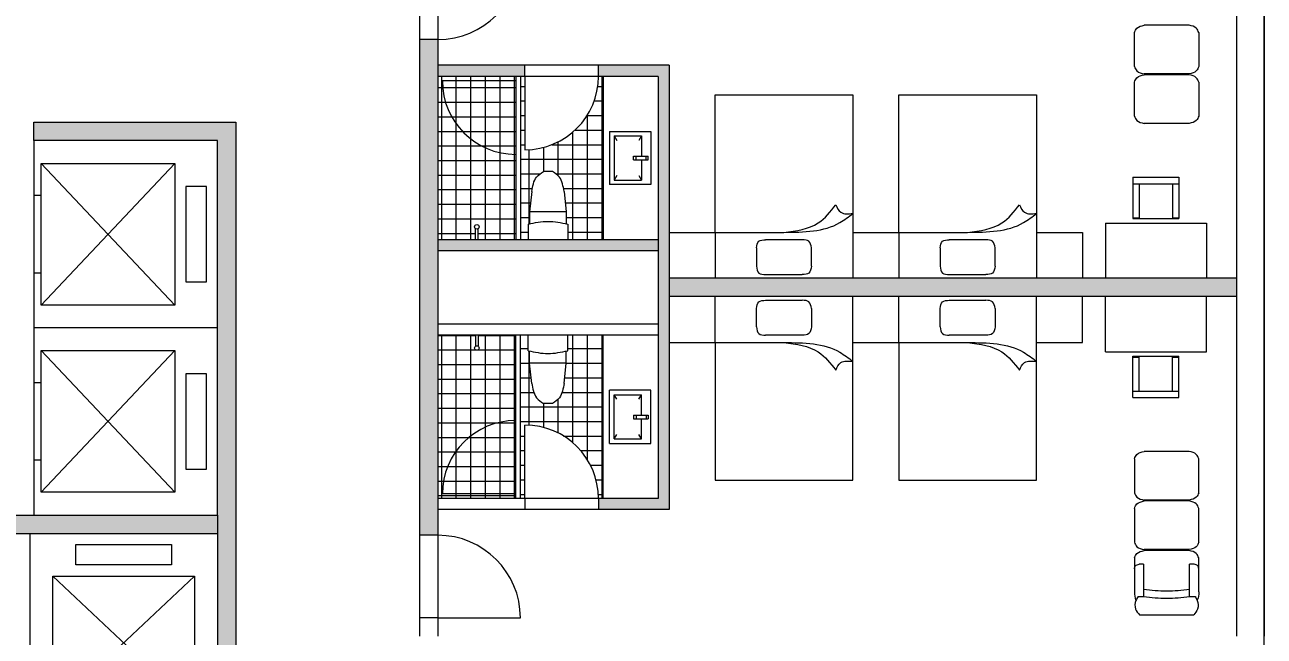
# Model space of a CAD drawing. Header units: metres. Extents: x -302 to 587, y -65 to 94.
# Drawn here: x 573.12 to 586.61, y 52.16 to 58.82 of the extents above; entities that cross this region are included whole.
import ezdxf

# ---------------------------------------------------------------- set-up
doc = ezdxf.new("R2010")
doc.units = ezdxf.units.M
doc.linetypes.add('ACAD_ISO03W100', pattern=[30, 12, -18])
doc.layers.get('0').update_dxf_attribs({"lineweight": 9})
for name, color, linetype, lineweight in [('fanghuo', 1, 'Continuous', 9), ('furniture', 3, 'Continuous', 5), ('glass', 5, 'Continuous', 5), ('hatch', 212, 'ACAD_ISO03W100', 5), ('ProfileEdges', 7, 'Continuous', 9), ('PUB_TEXT', 7, 'Continuous', 9), ('stair', 30, 'Continuous', 9)]:
    doc.layers.add(name, color=color, linetype=linetype, lineweight=lineweight)
doc.dimstyles.new('myyyy', dxfattribs={"dimtxt": 1, "dimasz": 0.18, "dimexe": 0.18, "dimexo": 0.0625, "dimgap": 0.09, "dimtad": 0, "dimtoh": 1, "dimdec": 3, "dimrnd": 0.001, "dimzin": 0, "dimdsep": 46, "dimtxsty": 'Standard', "dimcen": 0.09, "dimadec": 0, "dimazin": 0, "dimtfac": 1, "dimtdec": 3, "dimtofl": 0, "dimtmove": 0, "dimatfit": 3, "dimfxl": 1, "dimtolj": 1, "dimtzin": 0, "dimarcsym": 0})

# ---------------------------------------------------------------- blocks, each defined once
blk = doc.blocks.new('*D136')
at = {"layer": 'Defpoints', "color": 0, "ltscale": 3, "transparency": 16777216}
for p in [(529.567, 68.96), (552.214, 68.96), (578.214, 26.14)]:
    blk.add_point(p, dxfattribs=at)
at = {"layer": 'PUB_TEXT', "color": 0, "lineweight": -2, "ltscale": 3, "transparency": 16777216}
for p, q in [((552.151, 68.96), (529.387, 68.96)), ((529.567, 68.78), (529.567, 50.056)), ((529.567, 26.32), (529.567, 45.043)), ((578.151, 26.14), (529.387, 26.14))]:
    blk.add_line(p, q, dxfattribs=at)
at = {"layer": 'PUB_TEXT', "color": 0, "ltscale": 3, "transparency": 16777216}
for points in [[(529.537, 68.78), (529.597, 68.78), (529.567, 68.96)], [(529.537, 26.32), (529.597, 26.32), (529.567, 26.14)]]:
    blk.add_solid(points, dxfattribs=at)
at = {"layer": 'PUB_TEXT', "color": 0, "ltscale": 3, "transparency": 16777216, "insert": (529.567, 47.55), "char_height": 1, "attachment_point": 5, "rotation": 90}
blk.add_mtext('\\A1;42.820', dxfattribs=at)
blk = doc.blocks.new('*D140')
at = {"layer": 'Defpoints', "color": 0, "ltscale": 3, "transparency": 16777216}
for p in [(543.814, 56.106), (586.614, 26.16), (586.614, 11.149)]:
    blk.add_point(p, dxfattribs=at)
at = {"layer": 'PUB_TEXT', "color": 0, "lineweight": -2, "ltscale": 3, "transparency": 16777216}
for p, q in [((543.814, 56.043), (543.814, 10.969)), ((586.614, 26.097), (586.614, 10.969)), ((543.994, 11.149), (562.79, 11.149)), ((586.434, 11.149), (567.637, 11.149))]:
    blk.add_line(p, q, dxfattribs=at)
at = {"layer": 'PUB_TEXT', "color": 0, "ltscale": 3, "transparency": 16777216}
for points in [[(543.994, 11.179), (543.994, 11.119), (543.814, 11.149)], [(586.434, 11.179), (586.434, 11.119), (586.614, 11.149)]]:
    blk.add_solid(points, dxfattribs=at)
at = {"layer": 'PUB_TEXT', "color": 0, "ltscale": 3, "transparency": 16777216, "insert": (565.214, 11.149), "char_height": 1, "attachment_point": 5}
blk.add_mtext('\\A1;42.800', dxfattribs=at)

msp = doc.modelspace()

# ---------------------------------------------------------------- hatches: boundary and pattern name
at = {"layer": 'hatch', "ltscale": 0.05}
h = msp.add_hatch(color=256, dxfattribs=at)
h.dxf.hatch_style = 1
h.paths.add_polyline_path([(577.6136, 58.6598), (577.4136, 58.6598), (577.4136, 53.2598), (577.6136, 53.2598)])
h.paths.add_polyline_path([(578.5636, 58.3798), (577.6136, 58.3798), (577.6136, 58.2598), (578.5636, 58.2598)])
h = msp.add_hatch(color=256, dxfattribs=at)
h.dxf.hatch_style = 1
h.paths.add_polyline_path([(580.1336, 58.3798), (579.3636, 58.3798), (579.3636, 58.2598), (580.0136, 58.2598), (580.0136, 53.6598), (579.3636, 53.6598), (579.3636, 53.5398), (580.1336, 53.5398)])
h = msp.add_hatch(dxfattribs=at)
h.set_pattern_fill('NET', color=256, scale=0.05)
h.set_pattern_definition([(0, (469.70644, -280.31858), (0, 0.15875), []), (90, (469.70644, -280.31858), (-0.15875, 1e-17), [])])
h.paths.add_polyline_path([(578.4636, 57.4098, -0.4142136), (577.6636, 58.2098), (578.4636, 58.2098), (578.4636, 58.2598), (577.6136, 58.2598), (577.6136, 56.4798), (578.0236, 56.4798), (578.0236, 56.5998, -0.236068), (578.0136, 56.6198, -1), (578.0636, 56.6198, -0.236068), (578.0536, 56.5998), (578.0536, 56.4798), (578.4636, 56.4798)])
h.paths.add_polyline_path([(578.4636, 58.2098), (577.6636, 58.2098, 0.4142136), (578.4636, 57.4098)], flags=17)
h = msp.add_hatch(dxfattribs=at)
h.set_pattern_fill('NET', color=256, scale=0.05)
h.set_pattern_definition([(0, (469.70644, -288.71858), (0, 0.15875), []), (90, (469.70644, -288.71858), (-0.15875, 1e-17), [])])
edge = h.paths.add_edge_path()
edge.add_line((579.4136, 58.2598), (579.3636, 58.2598))
edge.add_arc((578.5636, 58.2598), 0.8, -90, 0, ccw=False)
edge.add_line((578.5636, 57.4598), (578.5636, 58.2598))
edge.add_line((578.5636, 58.2598), (578.5136, 58.2598))
edge.add_line((578.5136, 58.2598), (578.5136, 56.4798))
edge.add_line((578.5136, 56.4798), (578.5986, 56.4798))
edge.add_line((578.5986, 56.4798), (578.5986, 56.6498))
edge.add_spline(control_points=[(578.5986, 56.6498), (578.6036, 56.6509), (578.6086, 56.6519), (578.6136, 56.6529)], knot_values=[0, 0, 0, 0, 0.0151453, 0.0151453, 0.0151453, 0.0151453], degree=3, periodic=0)
edge.add_line((578.6136, 56.653), (578.6136, 56.7848))
edge.add_line((578.6136, 56.7848), (578.6386, 57.0048))
edge.add_spline(control_points=[(578.6386, 57.0048), (578.6478, 57.0623), (578.6624, 57.1537), (578.7362, 57.2055), (578.7636, 57.2248)], knot_values=[0, 0, 0, 0, 0.1647883, 0.2622216, 0.2622216, 0.2622216, 0.2622216], degree=3, periodic=0)
edge.add_line((578.7636, 57.2248), (578.8636, 57.2248))
edge.add_spline(control_points=[(578.8636, 57.2248), (578.8911, 57.2055), (578.9649, 57.1537), (578.9795, 57.0623), (578.9886, 57.0048)], knot_values=[0, 0, 0, 0, 0.0974334, 0.2622216, 0.2622216, 0.2622216, 0.2622216], degree=3, periodic=0)
edge.add_line((578.9886, 57.0048), (579.0136, 56.7848))
edge.add_line((579.0136, 56.7848), (579.0136, 56.6529))
edge.add_spline(control_points=[(579.0136, 56.6529), (579.0186, 56.6519), (579.0236, 56.6509), (579.0286, 56.6498)], knot_values=[0.4190205, 0.4190205, 0.4190205, 0.4190205, 0.4341659, 0.4341659, 0.4341659, 0.4341659], degree=3, periodic=0)
edge.add_line((579.0286, 56.6498), (579.0286, 56.4798))
edge.add_line((579.0286, 56.4798), (579.4136, 56.4798))
edge.add_line((579.4136, 56.4798), (579.4136, 58.2598))
edge = h.paths.add_edge_path()
edge.add_line((579.4136, 55.4398), (579.0286, 55.4398))
edge.add_line((579.0286, 55.4398), (579.0286, 55.2698))
edge.add_spline(control_points=[(579.0286, 55.2698), (579.0236, 55.2688), (579.0186, 55.2677), (579.0136, 55.2667)], knot_values=[0.4190205, 0.4190205, 0.4190205, 0.4190205, 0.4341659, 0.4341659, 0.4341659, 0.4341659], degree=3, periodic=0)
edge.add_line((579.0136, 55.2667), (579.0136, 55.1348))
edge.add_line((579.0136, 55.1348), (578.9886, 54.9148))
edge.add_spline(control_points=[(578.9886, 54.9148), (578.9795, 54.8574), (578.9649, 54.7659), (578.8911, 54.7141), (578.8636, 54.6948)], knot_values=[0, 0, 0, 0, 0.1647883, 0.2622216, 0.2622216, 0.2622216, 0.2622216], degree=3, periodic=0)
edge.add_line((578.8636, 54.6948), (578.7636, 54.6948))
edge.add_spline(control_points=[(578.7636, 54.6948), (578.7362, 54.7141), (578.6624, 54.7659), (578.6478, 54.8574), (578.6386, 54.9148)], knot_values=[0, 0, 0, 0, 0.0974334, 0.2622216, 0.2622216, 0.2622216, 0.2622216], degree=3, periodic=0)
edge.add_line((578.6386, 54.9148), (578.6136, 55.1348))
edge.add_line((578.6136, 55.1348), (578.6136, 55.2667))
edge.add_spline(control_points=[(578.6136, 55.2667), (578.6086, 55.2677), (578.6036, 55.2688), (578.5986, 55.2698)], knot_values=[0, 0, 0, 0, 0.0151453, 0.0151453, 0.0151453, 0.0151453], degree=3, periodic=0)
edge.add_line((578.5986, 55.2698), (578.5986, 55.4398))
edge.add_line((578.5986, 55.4398), (578.5136, 55.4398))
edge.add_line((578.5136, 55.4398), (578.5136, 53.6598))
edge.add_line((578.5136, 53.6598), (578.5636, 53.6598))
edge.add_line((578.5636, 53.6598), (578.5636, 54.4598))
edge.add_arc((578.5636, 53.6598), 0.8, 0, 90, ccw=False)
edge.add_line((579.3636, 53.6598), (579.4136, 53.6598))
edge.add_line((579.4136, 53.6598), (579.4136, 55.4398))
h = msp.add_hatch(color=256, dxfattribs=at)
h.dxf.hatch_style = 1
h.paths.add_polyline_path([(575.4136, 57.7598), (573.2136, 57.7598), (573.2136, 57.5598), (575.2136, 57.5598), (575.2136, 53.4798), (575.2136, 50.8533), (575.4136, 50.8533)])
h = msp.add_hatch(color=256, dxfattribs=at)
h.dxf.hatch_style = 1
h.paths.add_polyline_path([(580.0136, 56.4798), (577.6136, 56.4798), (577.6136, 56.3598), (580.0136, 56.3598)])
h = msp.add_hatch(color=256, dxfattribs=at)
h.dxf.hatch_style = 1
h.paths.add_polyline_path([(586.3136, 56.0598), (580.1336, 56.0598), (580.1336, 55.8598), (586.3136, 55.8598)])
h = msp.add_hatch(dxfattribs=at)
h.set_pattern_fill('NET', color=256, scale=0.05)
h.set_pattern_definition([(0, (469.70643, -280.31858), (0, 0.15875), []), (90, (469.70643, -280.31858), (-0.15875, 1e-17), [])])
h.paths.add_polyline_path([(578.4636, 54.5098, 0.4142136), (577.6636, 53.7098), (578.4636, 53.7098)], flags=17)
h.paths.add_polyline_path([(578.4636, 55.4398), (578.0536, 55.4398), (578.0536, 55.3198, -0.236068), (578.0636, 55.2998, -1), (578.0136, 55.2998, -0.236068), (578.0236, 55.3198), (578.0236, 55.4398), (577.6136, 55.4398), (577.6136, 53.6598), (578.4636, 53.6598), (578.4636, 53.7098), (577.6636, 53.7098, -0.4142136), (578.4636, 54.5098)])
h = msp.add_hatch(color=256, dxfattribs=at)
h.dxf.hatch_style = 1
h.paths.add_polyline_path([(575.2136, 53.2798), (575.2136, 53.4798), (571.1336, 53.4798), (571.1336, 53.2798)])

# ---------------------------------------------------------------- linework, layer by layer
at = {"ltscale": 0.05}
for p, q in [((577.4136, 59.7598), (577.4136, 52.1598)), ((577.6136, 59.7598), (577.6136, 52.1598)), ((577.6136, 58.6598), (577.4136, 58.6598)), ((580.1336, 58.3798), (577.6136, 58.3798)), ((578.5636, 58.2598), (578.5636, 58.3798)), ((579.3636, 58.2598), (579.3636, 58.3798)), ((580.1336, 58.3798), (580.1336, 53.5398)), ((580.0136, 58.2598), (577.6136, 58.2598)), ((578.4636, 58.2598), (578.4636, 56.4798)), ((578.5136, 58.2598), (578.5136, 56.4798)), ((580.0136, 58.2598), (580.0136, 53.6598)), ((580.0136, 56.4798), (577.6136, 56.4798)), ((580.0136, 56.3598), (577.6136, 56.3598)), ((586.3136, 56.0598), (580.1336, 56.0598)), ((586.3136, 56.0598), (586.3136, 55.8598)), ((586.3136, 55.8598), (580.1336, 55.8598)), ((580.0136, 55.5598), (577.6136, 55.5598)), ((580.0136, 55.4398), (577.6136, 55.4398)), ((578.4636, 53.6598), (578.4636, 55.4398)), ((578.5136, 53.6598), (578.5136, 55.4398)), ((580.0136, 53.6598), (577.6136, 53.6598)), ((578.5636, 53.6598), (578.5636, 53.5398)), ((579.3636, 53.6598), (579.3636, 53.5398)), ((580.1336, 53.5398), (577.6136, 53.5398)), ((577.6136, 53.2598), (577.4136, 53.2598)), ((577.6136, 52.3598), (577.4136, 52.3598))]:
    msp.add_line(p, q, dxfattribs=at)
at = {"layer": 'fanghuo', "ltscale": 3}
msp.add_line((586.6136, 26.1598), (586.6136, 68.9598), dxfattribs=at)
at = {"layer": 'furniture', "ltscale": 0.05}
for p, q in [((585.2008, 58.3665), (585.2008, 58.7366)), ((585.7947, 58.8166), (585.3068, 58.8166)), ((585.9008, 58.7366), (585.9008, 58.3665)), ((579.4136, 58.2598), (579.4136, 56.4798)), ((585.2008, 57.8265), (585.2008, 58.1966)), ((585.7947, 58.2865), (585.3068, 58.2865)), ((585.7947, 58.2766), (585.3068, 58.2766)), ((585.9008, 58.1966), (585.9008, 57.8265)), ((580.6336, 56.5598), (580.6336, 58.0598)), ((580.6336, 58.0598), (582.1336, 58.0598)), ((582.1336, 58.0598), (582.1336, 56.0598)), ((582.6336, 56.5598), (582.6336, 58.0598)), ((582.6336, 58.0598), (584.1336, 58.0598)), ((584.1336, 58.0598), (584.1336, 56.0598)), ((579.4836, 57.6598), (579.9336, 57.6598)), ((579.4836, 57.6598), (579.4836, 57.0798)), ((579.9336, 57.6598), (579.9336, 57.0798)), ((585.7947, 57.7465), (585.3068, 57.7465)), ((579.5336, 57.6098), (579.5336, 57.1298)), ((579.5336, 57.6098), (579.8336, 57.6098)), ((579.5336, 57.6098), (579.5636, 57.5618)), ((579.8336, 57.6098), (579.8036, 57.5618)), ((579.8336, 57.6098), (579.8336, 57.3898)), ((579.7436, 57.3898), (579.9036, 57.3898)), ((579.7436, 57.3498), (579.7436, 57.3898)), ((579.7736, 57.3498), (579.7736, 57.3898)), ((579.8836, 57.3498), (579.8836, 57.3898)), ((579.9036, 57.3498), (579.9036, 57.3898)), ((579.7436, 57.3498), (579.9036, 57.3498)), ((579.8336, 57.3498), (579.8336, 57.1298)), ((578.8636, 57.2248), (578.7636, 57.2248)), ((579.5636, 57.1778), (579.5336, 57.1298)), ((579.5336, 57.1298), (579.8336, 57.1298)), ((579.8036, 57.1778), (579.8336, 57.1298)), ((585.1836, 57.1598), (585.6836, 57.1598)), ((585.1836, 57.1598), (585.1836, 56.7098)), ((585.6836, 57.1598), (585.6836, 56.7098)), ((578.6386, 57.0048), (578.6136, 56.7848)), ((578.9886, 57.0048), (579.0136, 56.7848)), ((579.9336, 57.0798), (579.4836, 57.0798)), ((585.1836, 57.0898), (585.6836, 57.0898)), ((585.2536, 57.0898), (585.2536, 56.7198)), ((585.6136, 57.0898), (585.6136, 56.7198)), ((579.0136, 56.7848), (578.6136, 56.7848)), ((578.6136, 56.7848), (578.6136, 56.6529)), ((579.0136, 56.7848), (579.0136, 56.6529)), ((585.1836, 56.7198), (585.2536, 56.7198)), ((585.1836, 56.7098), (585.6836, 56.7098)), ((585.6136, 56.7198), (585.6836, 56.7198)), ((578.0236, 56.4798), (578.0236, 56.5998)), ((578.0536, 56.4798), (578.0536, 56.5998)), ((578.5986, 56.6498), (578.5986, 56.4798)), ((579.0286, 56.6498), (579.0286, 56.4798)), ((580.1336, 56.5598), (580.6336, 56.5598)), ((580.6336, 56.5598), (580.6336, 56.0598)), ((580.6336, 56.5598), (581.3836, 56.5598)), ((582.1336, 56.5598), (582.6336, 56.5598)), ((582.6336, 56.5598), (582.6336, 56.0598)), ((582.6336, 56.5598), (583.3836, 56.5598)), ((584.1336, 56.5598), (584.6336, 56.5598)), ((584.6336, 56.5598), (584.6336, 56.0598)), ((584.8836, 56.6598), (585.9836, 56.6598)), ((584.8836, 56.6598), (584.8836, 56.0598)), ((585.9836, 56.6598), (585.9836, 56.0598)), ((581.5836, 56.4798), (581.1836, 56.4798)), ((583.5836, 56.4798), (583.1836, 56.4798)), ((581.0836, 56.3898), (581.0836, 56.1898)), ((581.6836, 56.1898), (581.6836, 56.3898)), ((583.0836, 56.3898), (583.0836, 56.1898)), ((583.6836, 56.1898), (583.6836, 56.3898)), ((581.1836, 56.0998), (581.5836, 56.0998)), ((583.1836, 56.0998), (583.5836, 56.0998)), ((580.6336, 55.3598), (580.6336, 55.8598)), ((581.1836, 55.8198), (581.5836, 55.8198)), ((582.1336, 53.8598), (582.1336, 55.8598)), ((582.6336, 55.3598), (582.6336, 55.8598)), ((583.1836, 55.8198), (583.5836, 55.8198)), ((584.1336, 53.8598), (584.1336, 55.8598)), ((584.6336, 55.3598), (584.6336, 55.8598)), ((584.8836, 55.2598), (584.8836, 55.8598)), ((585.9836, 55.2598), (585.9836, 55.8598)), ((581.0836, 55.5298), (581.0836, 55.7298)), ((581.6836, 55.7298), (581.6836, 55.5298)), ((583.0836, 55.5298), (583.0836, 55.7298)), ((583.6836, 55.7298), (583.6836, 55.5298)), ((578.0236, 55.4398), (578.0236, 55.3198)), ((578.0536, 55.4398), (578.0536, 55.3198)), ((578.5986, 55.2698), (578.5986, 55.4398)), ((579.0286, 55.2698), (579.0286, 55.4398)), ((579.4136, 53.6598), (579.4136, 55.4398)), ((580.1336, 55.3598), (580.6336, 55.3598)), ((580.6336, 55.3598), (580.6336, 53.8598)), ((580.6336, 55.3598), (581.3836, 55.3598)), ((581.5836, 55.4398), (581.1836, 55.4398)), ((582.1336, 55.3598), (582.6336, 55.3598)), ((582.6336, 55.3598), (582.6336, 53.8598)), ((582.6336, 55.3598), (583.3836, 55.3598)), ((583.5836, 55.4398), (583.1836, 55.4398)), ((584.1336, 55.3598), (584.6336, 55.3598)), ((578.6136, 55.1348), (578.6136, 55.2667)), ((579.0136, 55.1348), (579.0136, 55.2667)), ((584.8836, 55.2598), (585.9836, 55.2598)), ((585.1836, 54.7598), (585.1836, 55.2098)), ((585.1836, 55.2098), (585.6836, 55.2098)), ((585.6836, 54.7598), (585.6836, 55.2098)), ((579.0136, 55.1348), (578.6136, 55.1348)), ((578.6386, 54.9148), (578.6136, 55.1348)), ((578.9886, 54.9148), (579.0136, 55.1348)), ((585.1836, 55.1998), (585.2536, 55.1998)), ((585.2536, 54.8298), (585.2536, 55.1998)), ((585.6136, 54.8298), (585.6136, 55.1998)), ((585.6136, 55.1998), (585.6836, 55.1998)), ((579.9336, 54.8398), (579.4836, 54.8398)), ((579.4836, 54.2598), (579.4836, 54.8398)), ((579.9336, 54.2598), (579.9336, 54.8398)), ((585.1836, 54.8298), (585.6836, 54.8298)), ((578.8636, 54.6948), (578.7636, 54.6948)), ((579.5336, 54.3098), (579.5336, 54.7898)), ((579.5336, 54.7898), (579.8336, 54.7898)), ((579.5636, 54.7418), (579.5336, 54.7898)), ((579.8036, 54.7418), (579.8336, 54.7898)), ((579.8336, 54.5698), (579.8336, 54.7898)), ((585.1836, 54.7598), (585.6836, 54.7598)), ((579.7436, 54.5698), (579.9036, 54.5698)), ((579.7436, 54.5698), (579.7436, 54.5298)), ((579.7436, 54.5298), (579.9036, 54.5298)), ((579.7736, 54.5698), (579.7736, 54.5298)), ((579.8336, 54.3098), (579.8336, 54.5298)), ((579.8836, 54.5698), (579.8836, 54.5298)), ((579.9036, 54.5698), (579.9036, 54.5298)), ((579.4836, 54.2598), (579.9336, 54.2598)), ((579.5336, 54.3098), (579.5636, 54.3578)), ((579.5336, 54.3098), (579.8336, 54.3098)), ((579.8336, 54.3098), (579.8036, 54.3578)), ((585.7947, 54.1731), (585.3068, 54.1731)), ((585.2008, 54.0931), (585.2008, 53.7231)), ((585.9008, 53.7231), (585.9008, 54.0931)), ((580.6336, 53.8598), (582.1336, 53.8598)), ((582.6336, 53.8598), (584.1336, 53.8598)), ((585.7947, 53.6431), (585.3068, 53.6431)), ((585.7947, 53.6331), (585.3068, 53.6331)), ((585.2008, 53.5531), (585.2008, 53.1831)), ((585.9008, 53.1831), (585.9008, 53.5531)), ((585.7947, 53.1031), (585.3068, 53.1031)), ((585.7947, 53.0931), (585.3068, 53.0931)), ((585.2008, 53.0131), (585.2008, 52.6431)), ((585.3008, 52.9431), (585.2508, 52.9431)), ((585.3008, 52.9431), (585.3008, 52.5931)), ((585.8008, 52.5931), (585.8008, 52.9431)), ((585.8508, 52.9431), (585.8008, 52.9431)), ((585.9008, 52.6431), (585.9008, 53.0131)), ((585.2408, 52.5931), (585.3008, 52.5931)), ((585.8008, 52.5931), (585.8608, 52.5931)), ((585.2561, 52.3931), (585.8454, 52.3931))]:
    msp.add_line(p, q, dxfattribs=at)
for centre in [(578.0386, 56.6198), (578.0386, 55.2998)]:
    msp.add_circle(centre, 0.025, dxfattribs=at)
for points in [[(585.2008, 58.7366), (585.2275, 58.7841), (585.3068, 58.8166)], [(585.9008, 58.7366), (585.874, 58.7841), (585.7947, 58.8166)], [(585.2008, 58.3665), (585.2275, 58.3189), (585.3068, 58.2865)], [(585.9008, 58.3665), (585.874, 58.3189), (585.7947, 58.2865)], [(585.2008, 58.1966), (585.2275, 58.2441), (585.3068, 58.2766)], [(585.9008, 58.1966), (585.874, 58.2441), (585.7947, 58.2766)], [(585.2008, 57.8265), (585.2275, 57.7789), (585.3068, 57.7465)], [(585.9008, 57.8265), (585.874, 57.7789), (585.7947, 57.7465)], [(578.6386, 57.0048), (578.6895, 57.1615), (578.7636, 57.2248)], [(578.9886, 57.0048), (578.9377, 57.1615), (578.8636, 57.2248)], [(581.3836, 56.5598), (581.7571, 56.6623), (581.9475, 56.8609)], [(581.9475, 56.8609), (582.0036, 56.7785), (582.1336, 56.7661)], [(583.3836, 56.5598), (583.7571, 56.6623), (583.9475, 56.8609)], [(583.9475, 56.8609), (584.0036, 56.7785), (584.1336, 56.7661)], [(581.3836, 56.5598), (581.9937, 56.6661), (582.1336, 56.7661)], [(583.3836, 56.5598), (583.9937, 56.6661), (584.1336, 56.7661)], [(578.5986, 56.6498), (578.8136, 56.6798), (579.0286, 56.6498)], [(581.0836, 56.3898), (581.1117, 56.4628), (581.1836, 56.4798)], [(581.6836, 56.3898), (581.6556, 56.4628), (581.5836, 56.4798)], [(583.0836, 56.3898), (583.1117, 56.4628), (583.1836, 56.4798)], [(583.6836, 56.3898), (583.6556, 56.4628), (583.5836, 56.4798)], [(581.0836, 56.1898), (581.1117, 56.1168), (581.1836, 56.0998)], [(581.6836, 56.1898), (581.6556, 56.1168), (581.5836, 56.0998)], [(583.0836, 56.1898), (583.1117, 56.1168), (583.1836, 56.0998)], [(583.6836, 56.1898), (583.6556, 56.1168), (583.5836, 56.0998)], [(581.0836, 55.7298), (581.1117, 55.8028), (581.1836, 55.8198)], [(581.6836, 55.7298), (581.6556, 55.8028), (581.5836, 55.8198)], [(583.0836, 55.7298), (583.1117, 55.8028), (583.1836, 55.8198)], [(583.6836, 55.7298), (583.6556, 55.8028), (583.5836, 55.8198)], [(581.0836, 55.5298), (581.1117, 55.4568), (581.1836, 55.4398)], [(581.6836, 55.5298), (581.6556, 55.4568), (581.5836, 55.4398)], [(583.0836, 55.5298), (583.1117, 55.4568), (583.1836, 55.4398)], [(583.6836, 55.5298), (583.6556, 55.4568), (583.5836, 55.4398)], [(581.3836, 55.3598), (581.9937, 55.2535), (582.1336, 55.1535)], [(581.3836, 55.3598), (581.7571, 55.2573), (581.9475, 55.0587)], [(583.3836, 55.3598), (583.9937, 55.2535), (584.1336, 55.1535)], [(583.3836, 55.3598), (583.7571, 55.2573), (583.9475, 55.0587)], [(578.5986, 55.2698), (578.8136, 55.2398), (579.0286, 55.2698)], [(581.9475, 55.0587), (582.0036, 55.1411), (582.1336, 55.1535)], [(583.9475, 55.0587), (584.0036, 55.1411), (584.1336, 55.1535)], [(578.6386, 54.9148), (578.6895, 54.7581), (578.7636, 54.6948)], [(578.9886, 54.9148), (578.9377, 54.7581), (578.8636, 54.6948)], [(585.2008, 54.0931), (585.2275, 54.1407), (585.3068, 54.1731)], [(585.9008, 54.0931), (585.874, 54.1407), (585.7947, 54.1731)], [(585.2008, 53.7231), (585.2275, 53.6755), (585.3068, 53.6431)], [(585.9008, 53.7231), (585.874, 53.6755), (585.7947, 53.6431)], [(585.2008, 53.5531), (585.2275, 53.6007), (585.3068, 53.6331)], [(585.9008, 53.5531), (585.874, 53.6007), (585.7947, 53.6331)], [(585.2008, 53.1831), (585.2275, 53.1355), (585.3068, 53.1031)], [(585.9008, 53.1831), (585.874, 53.1355), (585.7947, 53.1031)], [(585.2008, 53.0131), (585.2275, 53.0607), (585.3068, 53.0931)], [(585.9008, 53.0131), (585.874, 53.0607), (585.7947, 53.0931)], [(585.2008, 52.8931), (585.2137, 52.9286), (585.2508, 52.9431)], [(585.9008, 52.8931), (585.8878, 52.9286), (585.8508, 52.9431)], [(585.3008, 52.6731), (585.5508, 52.6531), (585.8008, 52.6731)], [(585.2408, 52.5931), (585.2165, 52.5504), (585.2127, 52.4562), (585.2561, 52.3931)], [(585.3008, 52.5931), (585.5508, 52.5731), (585.8008, 52.5931)], [(585.8608, 52.5931), (585.885, 52.5504), (585.8888, 52.4562), (585.8454, 52.3931)]]:
    msp.add_spline(points, degree=3, dxfattribs=at)
for points in [[(585.2008, 52.6431), (585.2016, 52.6104), (585.2025, 52.5776), (585.2174, 52.5525)], [(585.9008, 52.6431), (585.8999, 52.6104), (585.899, 52.5776), (585.8841, 52.5525)]]:
    msp.add_open_spline(points, degree=3, dxfattribs=at)
at = {"layer": 'glass', "ltscale": 0.05}
for p, q in [((578.4636, 58.2098), (577.6636, 58.2098)), ((578.5636, 58.2598), (578.5636, 57.4598)), ((578.5636, 53.6598), (578.5636, 54.4598)), ((578.4636, 53.7098), (577.6636, 53.7098)), ((577.6136, 52.3598), (578.5136, 52.3598))]:
    msp.add_line(p, q, dxfattribs=at)
for centre, radius, start, end in [((577.6136, 59.5598), 0.9, 270, 0), ((578.4636, 58.2098), 0.8, 180, 270), ((578.5636, 58.2598), 0.8, 270, 0), ((578.4636, 53.7098), 0.8, 90, 180), ((578.5636, 53.6598), 0.8, 0, 90), ((577.6136, 52.3598), 0.9, 0, 90)]:
    msp.add_arc(centre, radius, start, end, dxfattribs=at)
at = {"layer": 'ProfileEdges', "ltscale": 0.05}
for p, q in [((586.3136, 59.7598), (586.3136, 52.1598)), ((586.6136, 59.7598), (586.6136, 52.1598))]:
    msp.add_line(p, q, dxfattribs=at)
at = {"layer": 'stair', "ltscale": 0.05}
msp.add_line((571.1336, 53.2798), (575.2136, 53.2798), dxfattribs=at)
at = {"layer": 'stair'}
msp.add_line((573.1736, 51.2798), (573.1736, 53.2798), dxfattribs=at)
for points in [[(575.4136, 57.7598), (575.4136, 43.7591), (573.7166, 42.062), (559.7159, 56.0628), (561.4129, 57.7598), (570.8136, 57.7598), (570.8136, 57.5598), (568.8136, 57.5598), (568.8136, 53.4798), (575.2136, 53.4798), (575.2136, 57.5598), (573.2136, 57.5598), (573.2136, 57.7598), (575.4136, 57.7598)], [(573.2136, 57.5598), (573.2136, 53.4798)], [(574.7496, 57.3118), (574.7496, 55.7678), (573.2936, 55.7678), (573.2936, 57.3118), (574.7496, 57.3118), (573.2936, 55.7678)], [(573.2936, 57.3118), (574.7496, 55.7678)], [(573.2936, 56.9598), (573.2136, 56.9598)], [(574.8696, 57.0598), (574.8696, 56.0198), (575.0936, 56.0198), (575.0936, 57.0598), (574.8696, 57.0598)], [(573.2136, 56.1198), (573.2936, 56.1198)], [(575.2136, 55.5198), (573.2136, 55.5198)], [(574.7496, 55.2718), (574.7496, 53.7278), (573.2936, 53.7278), (573.2936, 55.2718), (574.7496, 55.2718), (573.2936, 53.7278)], [(573.2936, 55.2718), (574.7496, 53.7278)], [(574.8696, 55.0198), (574.8696, 53.9798), (575.0936, 53.9798), (575.0936, 55.0198), (574.8696, 55.0198)], [(573.2936, 54.9198), (573.2136, 54.9198)], [(573.2136, 54.0798), (573.2936, 54.0798)], [(575.2136, 53.4798), (575.2136, 49.4533), (571.1336, 49.4533), (571.1336, 53.4798)], [(574.7136, 53.1598), (574.7136, 52.9358), (573.6736, 52.9358), (573.6736, 53.1598), (574.7136, 53.1598)], [(574.9656, 52.8158), (574.9656, 51.3598), (573.4216, 51.3598), (573.4216, 52.8158), (574.9656, 52.8158), (573.4216, 51.3598)], [(573.4216, 52.8158), (574.9656, 51.3598)]]:
    msp.add_lwpolyline(points, dxfattribs=at)

# ---------------------------------------------------------------- dimensions: what is measured, and where the dimension line sits
at = {"layer": 'PUB_TEXT', "ltscale": 3}
dim = msp.add_linear_dim(base=(529.5673, 68.9598), p1=(578.2136, 26.1398), p2=(552.2136, 68.9598), angle=270, dimstyle='myyyy', dxfattribs=at)
dim.commit()
dim.dimension.update_dxf_attribs({"geometry": '*D136', "text_midpoint": (529.5673, 47.5498)})
dim = msp.add_linear_dim(base=(586.6136, 11.1491), p1=(543.8136, 56.1058), p2=(586.6136, 26.1598), dimstyle='myyyy', dxfattribs=at)
dim.commit()
dim.dimension.update_dxf_attribs({"geometry": '*D140', "text_midpoint": (565.2136, 11.1491)})

doc.saveas('drawing.dxf')
